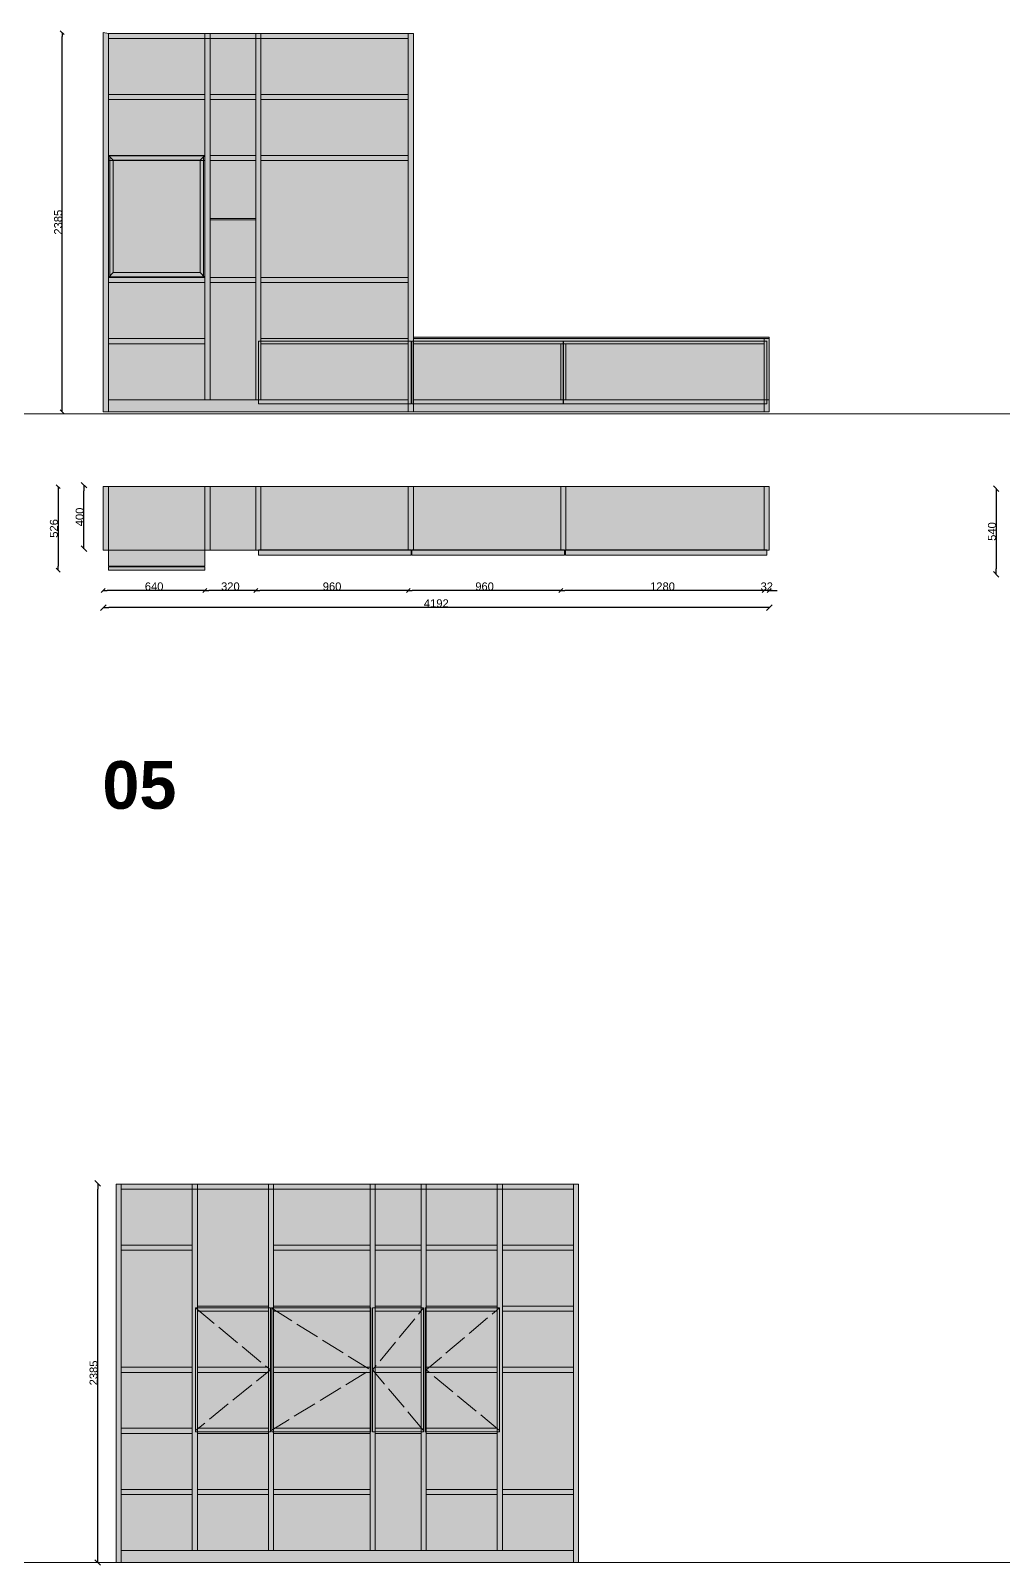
# Model space of a CAD drawing. Header units: millimetres. Extents: x -21288 to 39740, y -2987 to 21739.
# Drawn here: x 1931 to 8054, y 7055 to 16709 of the extents above; entities that cross this region are included whole.
import ezdxf

# ---------------------------------------------------------------- set-up
doc = ezdxf.new("R2010")
doc.units = ezdxf.units.MM
doc.header["$LTSCALE"] = 50
doc.header["$PDMODE"] = 1
doc.header["$PDSIZE"] = -2
doc.linetypes.add('ISO-02 Linea a tratti', pattern=[3.81, 3.048, -0.762])
doc.layers.get('0').update_dxf_attribs({"lineweight": 18})
doc.layers.add('Linee arredi', color=3, linetype='Continuous', lineweight=5)
doc.layers.add('Quote', color=7, linetype='Continuous', lineweight=5)
doc.styles.add('Arial', font='Arial.ttf')
doc.styles.add('Arial (bold)', font='Arial Bold.ttf')
doc.styles.add('Helvetica Neue', font='Helvetica Neue.ttf')
doc.dimstyles.new('M&C_DADA quote 2021', dxfattribs={"dimtxt": 50.344329, "dimasz": 24.727173, "dimexe": 0, "dimexo": 0, "dimgap": 0.5, "dimtad": 1, "dimdec": 0, "dimtxsty": 'Arial', "dimblk": 'VW_SLASH', "dimblk1": 'VW_SLASH', "dimblk2": 'VW_SLASH', "dimcen": 0, "dimse1": 1, "dimse2": 1, "dimazin": 0, "dimtfac": 1, "dimtdec": 0, "dimtix": 1, "dimtmove": 0, "dimatfit": 0, "dimldrblk": 'VW_SLASH-1', "dimfxl": 0, "dimfxlon": 1, "dimfrac": 2, "dimtolj": 1, "dimarcsym": 0})
doc.dimstyles.new('M&C_quote arredo', dxfattribs={"dimtxt": 50.344329, "dimasz": 35.34668, "dimexe": 0, "dimexo": 0, "dimgap": 0.5, "dimtad": 1, "dimdec": 0, "dimtxsty": 'Arial', "dimblk": 'VW_SLASH-2', "dimblk1": 'VW_SLASH-2', "dimblk2": 'VW_SLASH-2', "dimcen": 0, "dimse1": 1, "dimse2": 1, "dimazin": 0, "dimtfac": 1, "dimtdec": 0, "dimtix": 1, "dimtmove": 0, "dimatfit": 0, "dimldrblk": 'VW_SLASH-2', "dimfxl": 0, "dimfxlon": 1, "dimfrac": 2, "dimtolj": 1, "dimarcsym": 0})

# ---------------------------------------------------------------- blocks, each defined once
blk = doc.blocks.new('Gruppo-7')
h = blk.add_hatch(color=252)
h.dxf.hatch_style = 1
h.paths.add_polyline_path([(5145.4, 17120), (4537.4, 17120), (4537.4, 17117), (5135.4, 17117), (5135.4, 17117), (5142.4, 17117)])
h.paths.add_polyline_path([(5145.4, 17120), (5142.4, 17117), (5145.4, 17117)], flags=17)
h.paths.add_polyline_path([(5145.4, 17117), (5142.4, 17117), (5135.4, 17110), (5135.4, 16355), (5145.4, 16355)], flags=17)
h.paths.add_polyline_path([(5142.4, 17117), (5135.4, 17117), (5135.4, 17110)], flags=16)
h.paths.add_polyline_path([(5135.4, 17117), (4537.4, 17117), (4537.4, 16352), (5145.4, 16352), (5145.4, 16355), (5135.4, 16355), (5135.4, 17110), (5115.4, 17090), (5115.4, 16382), (4567.4, 16382), (4567.4, 17090), (5115.4, 17090), (5135.4, 17110)])
at = {"transparency": 33554664}
h = blk.add_hatch(color=256, dxfattribs=at)
h.dxf.hatch_style = 1
h.set_gradient(color1=(195, 255, 255), tint=1)
h.paths.add_polyline_path([(5115.4, 17090), (4567.4, 17090), (4567.4, 16382), (5115.4, 16382)])
at = {"layer": 'Linee arredi'}
for p, q in [((4537.4, 17120), (4567.4, 17090)), ((5145.4, 17120), (5115.4, 17090)), ((4567.4, 16382), (4537.4, 16352)), ((5115.4, 16382), (5145.4, 16352))]:
    blk.add_line(p, q, dxfattribs=at)
at = {"layer": 'Linee arredi', "flags": 128}
for points in [[(4537.4, 17120), (4537.4, 16352), (5145.4, 16352), (5145.4, 17120)], [(4537.4, 17120), (5145.4, 17120), (5145.4, 17117), (4537.4, 17117)], [(4537.4, 17117), (4547.4, 17117), (4547.4, 16355), (4537.4, 16355)], [(5115.4, 16382), (4567.4, 16382), (4567.4, 17090), (5115.4, 17090)], [(5145.4, 16355), (5135.4, 16355), (5135.4, 17117), (5145.4, 17117)], [(4537.4, 16355), (5145.4, 16355), (5145.4, 16352), (4537.4, 16352)]]:
    blk.add_lwpolyline(points, close=True, dxfattribs=at)
blk = doc.blocks.new('VW_SLASH-2')
at = {"color": 0, "linetype": 'ByBlock', "lineweight": -2, "transparency": 16777216}
blk.add_line((0, 0), (-1, 0), dxfattribs=at)
at = {"color": 0, "linetype": 'Continuous', "lineweight": -2, "transparency": 16777216, "flags": 128}
blk.add_lwpolyline([(0.5, 0.5), (-0.5, -0.5)], dxfattribs=at)
blk = doc.blocks.new('*D41')
at = {"layer": 'Defpoints', "color": 0, "transparency": 16777216}
for p in [(6580.5, 13525.5), (2388.5, 13403.1), (2388.5, 13080.1)]:
    blk.add_point(p, dxfattribs=at)
at = {"layer": 'Quote', "color": 0, "lineweight": -2, "transparency": 16777216}
blk.add_line((6545.2, 13080.1), (2423.9, 13080.1), dxfattribs=at)
at = {"layer": 'Quote', "color": 0, "lineweight": -2, "transparency": 16777216, "xscale": 35.3466796875, "yscale": 35.3466796875, "zscale": 35.3466796875, "rotation": 180}
blk.add_blockref('VW_SLASH-2', (2388.5, 13080.1), dxfattribs=at)
at = {"layer": 'Quote', "color": 0, "lineweight": -2, "transparency": 16777216, "xscale": 35.3466796875, "yscale": 35.3466796875, "zscale": 35.3466796875}
blk.add_blockref('VW_SLASH-2', (6580.5, 13080.1), dxfattribs=at)
at = {"layer": 'Quote', "color": 0, "transparency": 16777216, "insert": (4484.5, 13106.3), "char_height": 50.34, "attachment_point": 5, "style": 'Arial'}
blk.add_mtext('\\A1;4192', dxfattribs=at)
blk = doc.blocks.new('VW_SLASH')
at = {"color": 0, "linetype": 'ByBlock', "lineweight": -2, "transparency": 16777216}
blk.add_line((0, 0), (-1, 0), dxfattribs=at)
at = {"color": 0, "linetype": 'Continuous', "lineweight": 5, "transparency": 16777216, "flags": 128}
blk.add_lwpolyline([(0.5, 0.5), (-0.5, -0.5)], dxfattribs=at)
blk = doc.blocks.new('*D42')
at = {"layer": 'Defpoints', "color": 0, "linetype": 'Continuous', "transparency": 16777216}
for p in [(2130.5, 16696.8), (2388.5, 16696.8), (2388.5, 14311.8)]:
    blk.add_point(p, dxfattribs=at)
at = {"layer": 'Quote', "color": 0, "linetype": 'Continuous', "lineweight": -2, "transparency": 16777216}
blk.add_line((2130.5, 14336.5), (2130.5, 16672), dxfattribs=at)
at = {"layer": 'Quote', "color": 0, "linetype": 'Continuous', "lineweight": -2, "transparency": 16777216, "xscale": 24.7271728515625, "yscale": 24.7271728515625, "zscale": 24.7271728515625}
for p, rotation in [((2130.5, 16696.8), 90), ((2130.5, 14311.8), 270)]:
    blk.add_blockref('VW_SLASH', p, dxfattribs=dict(at, rotation=rotation))
at = {"layer": 'Quote', "color": 0, "linetype": 'Continuous', "lineweight": 5, "transparency": 16777216, "insert": (2104.5, 15504.3), "char_height": 50.34, "attachment_point": 5, "rotation": 90, "style": 'Arial'}
blk.add_mtext('\\A1;2385', dxfattribs=at)
blk = doc.blocks.new('VW_SLASH-1')
at = {"color": 0, "linetype": 'ByBlock', "lineweight": -2, "transparency": 16777216}
blk.add_line((0, 0), (-1, 0), dxfattribs=at)
at = {"color": 0, "linetype": 'Continuous', "lineweight": -2, "transparency": 16777216, "flags": 128}
blk.add_lwpolyline([(0.5, 0.5), (-0.5, -0.5)], dxfattribs=at)
blk = doc.blocks.new('*D43')
at = {"layer": 'Defpoints', "color": 0, "linetype": 'Continuous', "transparency": 16777216}
for p in [(3028.5, 13479.1), (2388.5, 13403.1), (2388.5, 13187.1)]:
    blk.add_point(p, dxfattribs=at)
at = {"layer": 'Quote', "color": 0, "linetype": 'Continuous', "lineweight": -2, "transparency": 16777216}
blk.add_line((3003.8, 13187.1), (2413.2, 13187.1), dxfattribs=at)
at = {"layer": 'Quote', "color": 0, "linetype": 'Continuous', "lineweight": -2, "transparency": 16777216, "xscale": 24.7271728515625, "yscale": 24.7271728515625, "zscale": 24.7271728515625, "rotation": 180}
blk.add_blockref('VW_SLASH', (2388.5, 13187.1), dxfattribs=at)
at = {"layer": 'Quote', "color": 0, "linetype": 'Continuous', "lineweight": -2, "transparency": 16777216, "xscale": 24.7271728515625, "yscale": 24.7271728515625, "zscale": 24.7271728515625}
blk.add_blockref('VW_SLASH', (3028.5, 13187.1), dxfattribs=at)
at = {"layer": 'Quote', "color": 0, "linetype": 'Continuous', "lineweight": 5, "transparency": 16777216, "insert": (2708.5, 13212.8), "char_height": 50.16, "attachment_point": 5, "style": 'Helvetica Neue'}
blk.add_mtext('\\A1;640', dxfattribs=at)
blk = doc.blocks.new('*D44')
at = {"layer": 'Defpoints', "color": 0, "linetype": 'Continuous', "transparency": 16777216}
for p in [(3028.5, 13479.1), (3348.5, 13479.1), (3028.5, 13187.1)]:
    blk.add_point(p, dxfattribs=at)
at = {"layer": 'Quote', "color": 0, "linetype": 'Continuous', "lineweight": -2, "transparency": 16777216}
blk.add_line((3323.8, 13187.1), (3053.2, 13187.1), dxfattribs=at)
at = {"layer": 'Quote', "color": 0, "linetype": 'Continuous', "lineweight": -2, "transparency": 16777216, "xscale": 24.7271728515625, "yscale": 24.7271728515625, "zscale": 24.7271728515625, "rotation": 180}
blk.add_blockref('VW_SLASH', (3028.5, 13187.1), dxfattribs=at)
at = {"layer": 'Quote', "color": 0, "linetype": 'Continuous', "lineweight": -2, "transparency": 16777216, "xscale": 24.7271728515625, "yscale": 24.7271728515625, "zscale": 24.7271728515625}
blk.add_blockref('VW_SLASH', (3348.5, 13187.1), dxfattribs=at)
at = {"layer": 'Quote', "color": 0, "linetype": 'Continuous', "lineweight": 5, "transparency": 16777216, "insert": (3188.5, 13212.8), "char_height": 50.16, "attachment_point": 5, "style": 'Helvetica Neue'}
blk.add_mtext('\\A1;320', dxfattribs=at)
blk = doc.blocks.new('*D45')
at = {"layer": 'Defpoints', "color": 0, "linetype": 'Continuous', "transparency": 16777216}
for p in [(4308.5, 13863.4), (3348.5, 13479.1), (3348.5, 13187.1)]:
    blk.add_point(p, dxfattribs=at)
at = {"layer": 'Quote', "color": 0, "linetype": 'Continuous', "lineweight": -2, "transparency": 16777216}
blk.add_line((4283.8, 13187.1), (3373.2, 13187.1), dxfattribs=at)
at = {"layer": 'Quote', "color": 0, "linetype": 'Continuous', "lineweight": -2, "transparency": 16777216, "xscale": 24.7271728515625, "yscale": 24.7271728515625, "zscale": 24.7271728515625, "rotation": 180}
blk.add_blockref('VW_SLASH', (3348.5, 13187.1), dxfattribs=at)
at = {"layer": 'Quote', "color": 0, "linetype": 'Continuous', "lineweight": -2, "transparency": 16777216, "xscale": 24.7271728515625, "yscale": 24.7271728515625, "zscale": 24.7271728515625}
blk.add_blockref('VW_SLASH', (4308.5, 13187.1), dxfattribs=at)
at = {"layer": 'Quote', "color": 0, "linetype": 'Continuous', "lineweight": 5, "transparency": 16777216, "insert": (3828.5, 13212.8), "char_height": 50.16, "attachment_point": 5, "style": 'Helvetica Neue'}
blk.add_mtext('\\A1;960', dxfattribs=at)
blk = doc.blocks.new('*D46')
at = {"layer": 'Defpoints', "color": 0, "linetype": 'Continuous', "transparency": 16777216}
for p in [(4308.5, 13863.4), (5268.5, 13831.4), (4308.5, 13187.1)]:
    blk.add_point(p, dxfattribs=at)
at = {"layer": 'Quote', "color": 0, "linetype": 'Continuous', "lineweight": -2, "transparency": 16777216}
blk.add_line((5243.8, 13187.1), (4333.2, 13187.1), dxfattribs=at)
at = {"layer": 'Quote', "color": 0, "linetype": 'Continuous', "lineweight": -2, "transparency": 16777216, "xscale": 24.7271728515625, "yscale": 24.7271728515625, "zscale": 24.7271728515625, "rotation": 180}
blk.add_blockref('VW_SLASH', (4308.5, 13187.1), dxfattribs=at)
at = {"layer": 'Quote', "color": 0, "linetype": 'Continuous', "lineweight": -2, "transparency": 16777216, "xscale": 24.7271728515625, "yscale": 24.7271728515625, "zscale": 24.7271728515625}
blk.add_blockref('VW_SLASH', (5268.5, 13187.1), dxfattribs=at)
at = {"layer": 'Quote', "color": 0, "linetype": 'Continuous', "lineweight": 5, "transparency": 16777216, "insert": (4788.5, 13212.8), "char_height": 50.16, "attachment_point": 5, "style": 'Helvetica Neue'}
blk.add_mtext('\\A1;960', dxfattribs=at)
blk = doc.blocks.new('*D47')
at = {"layer": 'Defpoints', "color": 0, "linetype": 'Continuous', "transparency": 16777216}
for p in [(5268.5, 13831.4), (6548.5, 13831.4), (5268.5, 13187.1)]:
    blk.add_point(p, dxfattribs=at)
at = {"layer": 'Quote', "color": 0, "linetype": 'Continuous', "lineweight": -2, "transparency": 16777216}
blk.add_line((6523.8, 13187.1), (5293.3, 13187.1), dxfattribs=at)
at = {"layer": 'Quote', "color": 0, "linetype": 'Continuous', "lineweight": -2, "transparency": 16777216, "xscale": 24.7271728515625, "yscale": 24.7271728515625, "zscale": 24.7271728515625, "rotation": 180}
blk.add_blockref('VW_SLASH', (5268.5, 13187.1), dxfattribs=at)
at = {"layer": 'Quote', "color": 0, "linetype": 'Continuous', "lineweight": -2, "transparency": 16777216, "xscale": 24.7271728515625, "yscale": 24.7271728515625, "zscale": 24.7271728515625}
blk.add_blockref('VW_SLASH', (6548.5, 13187.1), dxfattribs=at)
at = {"layer": 'Quote', "color": 0, "linetype": 'Continuous', "lineweight": 5, "transparency": 16777216, "insert": (5908.5, 13212.8), "char_height": 50.16, "attachment_point": 5, "style": 'Helvetica Neue'}
blk.add_mtext('\\A1;1280', dxfattribs=at)
blk = doc.blocks.new('*D48')
at = {"layer": 'Defpoints', "color": 0, "linetype": 'Continuous', "transparency": 16777216}
for p in [(6548.5, 13831.4), (6580.5, 13403.1), (6548.5, 13187.1)]:
    blk.add_point(p, dxfattribs=at)
at = {"layer": 'Quote', "color": 0, "linetype": 'Continuous', "lineweight": -2, "transparency": 16777216}
for p, q in [((6523.8, 13187.1), (6499.1, 13187.1)), ((6580.5, 13187.1), (6548.5, 13187.1)), ((6605.2, 13187.1), (6630, 13187.1))]:
    blk.add_line(p, q, dxfattribs=at)
at = {"layer": 'Quote', "color": 0, "linetype": 'Continuous', "lineweight": -2, "transparency": 16777216, "xscale": 24.7271728515625, "yscale": 24.7271728515625, "zscale": 24.7271728515625}
blk.add_blockref('VW_SLASH', (6548.5, 13187.1), dxfattribs=at)
at = {"layer": 'Quote', "color": 0, "linetype": 'Continuous', "lineweight": -2, "transparency": 16777216, "xscale": 24.7271728515625, "yscale": 24.7271728515625, "zscale": 24.7271728515625, "rotation": 180}
blk.add_blockref('VW_SLASH', (6580.5, 13187.1), dxfattribs=at)
at = {"layer": 'Quote', "color": 0, "linetype": 'Continuous', "lineweight": 5, "transparency": 16777216, "insert": (6564.5, 13212.8), "char_height": 50.16, "attachment_point": 5, "style": 'Helvetica Neue'}
blk.add_mtext('\\A1;32', dxfattribs=at)
blk = doc.blocks.new('*D62')
at = {"layer": 'Defpoints', "color": 0, "transparency": 16777216}
for p in [(11198.7, 13828.4), (8008.7, 13288.4), (11180.7, 13288.4)]:
    blk.add_point(p, dxfattribs=at)
at = {"layer": 'Quote', "color": 0, "lineweight": -2, "transparency": 16777216}
blk.add_line((8008.7, 13793), (8008.7, 13323.7), dxfattribs=at)
at = {"layer": 'Quote', "color": 0, "lineweight": -2, "transparency": 16777216, "xscale": 35.3466796875, "yscale": 35.3466796875, "zscale": 35.3466796875}
for p, rotation in [((8008.7, 13828.4), 90), ((8008.7, 13288.4), 270)]:
    blk.add_blockref('VW_SLASH-2', p, dxfattribs=dict(at, rotation=rotation))
at = {"layer": 'Quote', "color": 0, "transparency": 16777216, "insert": (7982.5, 13558.4), "char_height": 50.34, "attachment_point": 5, "rotation": 90, "style": 'Arial'}
blk.add_mtext('\\A1;540', dxfattribs=at)
blk = doc.blocks.new('*D101')
at = {"layer": 'Defpoints', "color": 0, "transparency": 16777216}
for p in [(2266.4, 13850), (2386.4, 13850), (2386.4, 13450)]:
    blk.add_point(p, dxfattribs=at)
at = {"layer": 'Quote', "color": 0, "lineweight": -2, "transparency": 16777216}
blk.add_line((2266.4, 13485.3), (2266.4, 13814.7), dxfattribs=at)
at = {"layer": 'Quote', "color": 0, "lineweight": -2, "transparency": 16777216, "xscale": 35.3466796875, "yscale": 35.3466796875, "zscale": 35.3466796875}
for p, rotation in [((2266.4, 13850), 90), ((2266.4, 13450), 270)]:
    blk.add_blockref('VW_SLASH-2', p, dxfattribs=dict(at, rotation=rotation))
at = {"layer": 'Quote', "color": 0, "transparency": 16777216, "insert": (2240.2, 13650), "char_height": 50.34, "attachment_point": 5, "rotation": 90, "style": 'Arial'}
blk.add_mtext('\\A1;400', dxfattribs=at)
blk = doc.blocks.new('*D102')
at = {"layer": 'Defpoints', "color": 0, "transparency": 16777216}
for p in [(2388.5, 13840.8), (2104.2, 13314.8), (2420.5, 13314.8)]:
    blk.add_point(p, dxfattribs=at)
at = {"layer": 'Linee arredi', "color": 0, "lineweight": -2, "transparency": 16777216}
blk.add_line((2104.2, 13816), (2104.2, 13339.5), dxfattribs=at)
at = {"layer": 'Linee arredi', "color": 0, "lineweight": -2, "transparency": 16777216, "xscale": 24.7271728515625, "yscale": 24.7271728515625, "zscale": 24.7271728515625}
for p, rotation in [((2104.2, 13840.8), 90), ((2104.2, 13314.8), 270)]:
    blk.add_blockref('VW_SLASH', p, dxfattribs=dict(at, rotation=rotation))
at = {"layer": 'Linee arredi', "color": 0, "transparency": 16777216, "insert": (2078, 13577.8), "char_height": 50.34, "attachment_point": 5, "rotation": 90, "style": 'Arial'}
blk.add_mtext('\\A1;526', dxfattribs=at)
blk = doc.blocks.new('*D531')
at = {"layer": 'Defpoints', "color": 0, "transparency": 16777216}
for p in [(2353.9, 9457.5), (2505.9, 9457.5), (2505.9, 7072.5)]:
    blk.add_point(p, dxfattribs=at)
at = {"layer": 'Quote', "color": 0, "lineweight": -2, "transparency": 16777216}
blk.add_line((2353.9, 7107.8), (2353.9, 9422.1), dxfattribs=at)
at = {"layer": 'Quote', "color": 0, "lineweight": -2, "transparency": 16777216, "xscale": 35.3466796875, "yscale": 35.3466796875, "zscale": 35.3466796875}
for p, rotation in [((2353.9, 9457.5), 90), ((2353.9, 7072.5), 270)]:
    blk.add_blockref('VW_SLASH-2', p, dxfattribs=dict(at, rotation=rotation))
at = {"layer": 'Quote', "color": 0, "transparency": 16777216, "insert": (2327.7, 8265), "char_height": 50.34, "attachment_point": 5, "rotation": 90, "style": 'Arial'}
blk.add_mtext('\\A1;2385', dxfattribs=at)

msp = doc.modelspace()

# ---------------------------------------------------------------- hatches: boundary and pattern name
at = {"layer": 'Linee arredi'}
h = msp.add_hatch(color=7, dxfattribs=at)
h.dxf.hatch_style = 1
h.paths.add_polyline_path([(2388.51, 16696.75), (2420.51, 16691.75), (2420.51, 14311.75), (2388.51, 14311.75)])
h = msp.add_hatch(color=7, dxfattribs=at)
h.dxf.hatch_style = 1
h.paths.add_polyline_path([(2420.51, 16659.75), (2420.51, 16691.75), (4308.51, 16691.75), (4308.51, 16659.75)])
h = msp.add_hatch(color=254, dxfattribs=at)
h.dxf.hatch_style = 1
h.paths.add_polyline_path([(3028.51, 16307.8), (3028.51, 16659.75), (2420.51, 16659.75), (2420.51, 16307.8)])
h = msp.add_hatch(color=7, dxfattribs=at)
h.dxf.hatch_style = 1
h.paths.add_polyline_path([(3028.51, 16691.75), (3060.51, 16691.75), (3060.51, 14387.75), (3028.51, 14387.75)])
h = msp.add_hatch(color=254, dxfattribs=at)
h.dxf.hatch_style = 1
h.paths.add_polyline_path([(3348.51, 16275.8), (3060.51, 16275.8), (3060.51, 15923.85), (3348.51, 15923.85)])
h.paths.add_polyline_path([(3348.51, 16307.8), (3348.51, 16659.75), (3060.51, 16659.75), (3060.51, 16307.8)])
h.paths.add_polyline_path([(4308.51, 16307.8), (4308.51, 16659.75), (3380.51, 16659.75), (3380.51, 16307.8)])
h.paths.add_polyline_path([(4308.51, 15923.85), (4308.51, 16275.8), (3380.51, 16275.8), (3380.51, 15923.85)])
h = msp.add_hatch(color=7, dxfattribs=at)
h.dxf.hatch_style = 1
h.paths.add_polyline_path([(3348.51, 16691.75), (3380.51, 16691.75), (3380.51, 14387.75), (3348.51, 14387.75)])
h = msp.add_hatch(color=7, dxfattribs=at)
h.dxf.hatch_style = 1
h.paths.add_polyline_path([(4308.51, 16691.75), (4340.51, 16691.75), (4340.51, 14311.75), (4308.51, 14311.75)])
h = msp.add_hatch(color=7, dxfattribs=at)
h.dxf.hatch_style = 1
h.paths.add_polyline_path([(2420.51, 16275.8), (2420.51, 16307.8), (3028.51, 16307.8), (3028.51, 16275.8)])
h = msp.add_hatch(color=254, dxfattribs=at)
h.dxf.hatch_style = 1
h.paths.add_polyline_path([(2420.51, 16275.8), (2420.51, 15924.96), (3028.51, 15924.96), (3028.51, 16275.8)])
h = msp.add_hatch(color=7, dxfattribs=at)
h.dxf.hatch_style = 1
h.paths.add_polyline_path([(3060.51, 16275.8), (3060.51, 16307.8), (3348.51, 16307.8), (3348.51, 16275.8)])
h = msp.add_hatch(color=7, dxfattribs=at)
h.dxf.hatch_style = 1
h.paths.add_polyline_path([(3380.51, 16275.8), (3380.51, 16307.8), (4308.51, 16307.8), (4308.51, 16275.8)])
h = msp.add_hatch(color=7, dxfattribs=at)
h.dxf.hatch_style = 1
h.paths.add_polyline_path([(3060.51, 15891.85), (3060.51, 15923.85), (3348.51, 15923.85), (3348.51, 15891.85)])
h = msp.add_hatch(color=253, dxfattribs=at)
h.dxf.hatch_style = 1
h.paths.add_polyline_path([(3380.51, 15155.96), (4308.51, 15155.96), (4308.51, 15891.85), (3380.51, 15891.85)])
h.paths.add_polyline_path([(3348.51, 15891.85), (3060.51, 15891.85), (3060.51, 15527.85), (3348.51, 15527.85)])
h.paths.add_polyline_path([(3348.51, 15519.85), (3060.51, 15519.85), (3060.51, 15155.96), (3348.51, 15155.96)])
h = msp.add_hatch(color=7, dxfattribs=at)
h.dxf.hatch_style = 1
h.paths.add_polyline_path([(3380.51, 15891.85), (3380.51, 15923.85), (4308.51, 15923.85), (4308.51, 15891.85)])
h = msp.add_hatch(color=7, dxfattribs=at)
h.dxf.hatch_style = 1
h.paths.add_polyline_path([(2420.51, 15123.96), (2420.51, 15155.96), (3028.51, 15155.96), (3028.51, 15123.96)])
h = msp.add_hatch(color=254, dxfattribs=at)
h.dxf.hatch_style = 1
h.paths.add_polyline_path([(3028.51, 15123.96), (2420.51, 15123.96), (2420.51, 14772.01), (3028.51, 14772.01)])
h.paths.add_polyline_path([(2420.51, 14740.01), (2420.51, 14387.75), (3028.51, 14387.75), (3028.51, 14740.01)])
h.paths.add_polyline_path([(3348.51, 15123.96), (3060.51, 15123.96), (3060.51, 14387.75), (3348.51, 14387.75)])
h.paths.add_polyline_path([(4308.51, 14772.01), (4308.51, 15123.96), (3380.51, 15123.96), (3380.51, 14772.01)])
h = msp.add_hatch(color=7, dxfattribs=at)
h.dxf.hatch_style = 1
h.paths.add_polyline_path([(3060.51, 15123.96), (3060.51, 15155.96), (3348.51, 15155.96), (3348.51, 15123.96)])
h = msp.add_hatch(color=7, dxfattribs=at)
h.dxf.hatch_style = 1
h.paths.add_polyline_path([(3380.51, 15123.96), (3380.51, 15155.96), (4308.51, 15155.96), (4308.51, 15123.96)])
h = msp.add_hatch(color=7, dxfattribs=at)
h.dxf.hatch_style = 1
h.paths.add_polyline_path([(2420.51, 14740.01), (2420.51, 14772.01), (3028.51, 14772.01), (3028.51, 14740.01)])
h = msp.add_hatch(color=7, dxfattribs=at)
h.dxf.hatch_style = 1
h.paths.add_polyline_path([(3380.51, 14740.01), (3380.51, 14772.01), (4308.51, 14772.01), (4308.51, 14740.01)])
h = msp.add_hatch(color=7, dxfattribs=at)
h.dxf.hatch_style = 1
h.paths.add_polyline_path([(4340.51, 14772.01), (4340.51, 14782.01), (6580.51, 14782.01), (6580.51, 14772.01)])
h = msp.add_hatch(color=7, dxfattribs=at)
h.dxf.hatch_style = 1
h.paths.add_polyline_path([(4340.51, 14740.01), (4340.51, 14772.01), (6548.51, 14772.01), (6548.51, 14740.01)])
h = msp.add_hatch(color=7, dxfattribs=at)
h.dxf.hatch_style = 1
h.paths.add_polyline_path([(6548.51, 14772.01), (6580.51, 14772.01), (6580.51, 14311.75), (6548.51, 14311.75)])
h = msp.add_hatch(color=252, dxfattribs=at)
h.dxf.hatch_style = 1
h.paths.add_polyline_path([(3365.51, 14754.9), (4326.51, 14754.9), (4326.51, 14360.75), (3365.51, 14360.75)])
h = msp.add_hatch(color=252, dxfattribs=at)
h.dxf.hatch_style = 1
h.paths.add_polyline_path([(4331.51, 14754.9), (5283.54, 14754.9), (5283.54, 14360.75), (4331.51, 14360.75)])
h = msp.add_hatch(color=7, dxfattribs=at)
h.dxf.hatch_style = 1
h.paths.add_polyline_path([(5268.54, 14740.01), (5300.54, 14740.01), (5300.54, 14387.75), (5268.54, 14387.75)])
h = msp.add_hatch(color=252, dxfattribs=at)
h.dxf.hatch_style = 1
h.paths.add_polyline_path([(5285.54, 14754.9), (6565.51, 14754.9), (6565.51, 14360.75), (5285.54, 14360.75)])
h = msp.add_hatch(color=7, dxfattribs=at)
h.dxf.hatch_style = 1
h.paths.add_polyline_path([(2420.51, 14311.75), (2420.51, 14387.75), (4308.51, 14387.75), (4308.51, 14311.75)])
h = msp.add_hatch(color=7, dxfattribs=at)
h.dxf.hatch_style = 1
h.paths.add_polyline_path([(4340.51, 14311.75), (4340.51, 14387.75), (6580.51, 14387.75), (6580.51, 14311.75)])
h = msp.add_hatch(color=7, dxfattribs=at)
h.dxf.hatch_style = 1
h.paths.add_polyline_path([(2420.51, 13840.77), (2388.51, 13840.77), (2388.51, 13440.77), (2420.51, 13440.77)])
h.paths.add_polyline_path([(3028.51, 13840.77), (2420.51, 13840.77), (2420.51, 13440.77), (3028.51, 13440.77)])
h.paths.add_polyline_path([(3060.51, 13840.77), (3028.51, 13840.77), (3028.51, 13440.77), (3060.51, 13440.77)])
h.paths.add_polyline_path([(3348.51, 13840.77), (3060.51, 13840.77), (3060.51, 13440.77), (3348.51, 13440.77)])
h.paths.add_polyline_path([(3380.51, 13840.77), (3348.51, 13840.77), (3348.51, 13440.77), (3365.51, 13440.77), (3365.51, 13443.83), (3380.51, 13443.83)])
h.paths.add_polyline_path([(4308.51, 13840.77), (3380.51, 13840.77), (3380.51, 13443.83), (4308.51, 13443.83)])
h.paths.add_polyline_path([(4340.51, 13840.77), (4308.51, 13840.77), (4308.51, 13443.83), (4326.51, 13443.83), (4326.51, 13440.77), (4331.51, 13440.77), (4331.51, 13443.83), (4340.51, 13443.83)])
h.paths.add_polyline_path([(5268.51, 13840.77), (4340.51, 13840.77), (4340.51, 13443.83), (5268.51, 13443.83)])
h.paths.add_polyline_path([(5300.51, 13840.77), (5268.51, 13840.77), (5268.51, 13443.83), (5292.51, 13443.83), (5292.51, 13440.77), (5297.51, 13440.77), (5297.51, 13443.83), (5300.51, 13443.83)])
h.paths.add_polyline_path([(6548.51, 13840.77), (5300.51, 13840.77), (5300.51, 13443.83), (6548.51, 13443.83)])
h.paths.add_polyline_path([(6580.51, 13840.77), (6548.51, 13840.77), (6548.51, 13443.83), (6565.51, 13443.83), (6565.51, 13440.77), (6580.51, 13440.77)])
h = msp.add_hatch(color=252, dxfattribs=at)
h.dxf.hatch_style = 1
h.paths.add_polyline_path([(6565.51, 13408.83), (6565.51, 13440.77), (6548.51, 13440.77), (5300.51, 13440.77), (5297.51, 13440.77), (5297.51, 13408.83)])
h.paths.add_polyline_path([(5292.51, 13408.83), (5292.51, 13440.77), (5268.51, 13440.77), (4340.51, 13440.77), (4340.51, 13443.83), (4331.51, 13443.83), (4331.51, 13408.83)])
h.paths.add_polyline_path([(4326.51, 13408.83), (4326.51, 13440.77), (4308.51, 13440.77), (3380.51, 13440.77), (3365.51, 13440.77), (3365.51, 13408.83)])
h.paths.add_polyline_path([(3028.51, 13340.77), (3028.51, 13440.77), (2420.51, 13440.77), (2420.51, 13340.77)])
h.paths.add_polyline_path([(3028.51, 13314.77), (3028.51, 13336.77), (2420.51, 13336.77), (2420.51, 13314.77)])
h = msp.add_hatch(color=7, dxfattribs=at)
h.dxf.hatch_style = 1
h.paths.add_polyline_path([(2468.69, 9452.47), (2500.69, 9452.47), (2500.69, 7072.47), (2468.69, 7072.47)])
h = msp.add_hatch(color=7, dxfattribs=at)
h.dxf.hatch_style = 1
h.paths.add_polyline_path([(2500.69, 9420.47), (2500.69, 9452.47), (5348.69, 9452.47), (5348.69, 9420.47)])
h = msp.add_hatch(color=254, dxfattribs=at)
h.dxf.hatch_style = 1
h.paths.add_polyline_path([(2500.69, 9420.47), (2500.69, 9068.52), (2948.69, 9068.52), (2948.69, 9420.47)])
h.paths.add_polyline_path([(2948.69, 9036.52), (2500.69, 9036.52), (2500.69, 8300.63), (2948.69, 8300.63)])
h.paths.add_polyline_path([(2948.69, 7916.68), (2948.69, 8268.63), (2500.69, 8268.63), (2500.69, 7916.68)])
h.paths.add_polyline_path([(2948.69, 7532.73), (2948.69, 7884.68), (2500.69, 7884.68), (2500.69, 7532.73)])
h.paths.add_polyline_path([(2948.69, 7148.47), (2948.69, 7500.73), (2500.69, 7500.73), (2500.69, 7148.47)])
h = msp.add_hatch(color=7, dxfattribs=at)
h.dxf.hatch_style = 1
h.paths.add_polyline_path([(2948.69, 9452.47), (2980.69, 9452.47), (2980.69, 7148.47), (2948.69, 7148.47)])
h = msp.add_hatch(color=254, dxfattribs=at)
h.dxf.hatch_style = 1
h.paths.add_polyline_path([(3428.69, 7500.73), (2980.69, 7500.73), (2980.69, 7148.47), (3428.69, 7148.47)])
h.paths.add_polyline_path([(3428.69, 7532.73), (3428.69, 7884.68), (2980.69, 7884.68), (2980.69, 7532.73)])
h.paths.add_polyline_path([(3428.69, 8684.58), (3428.69, 9420.47), (2980.69, 9420.47), (2980.69, 8684.58)])
h = msp.add_hatch(color=7, dxfattribs=at)
h.dxf.hatch_style = 1
h.paths.add_polyline_path([(3428.69, 9452.47), (3460.69, 9452.47), (3460.69, 7148.47), (3428.69, 7148.47)])
h = msp.add_hatch(color=254, dxfattribs=at)
h.dxf.hatch_style = 1
h.paths.add_polyline_path([(4068.69, 9068.52), (4068.69, 9420.47), (3460.69, 9420.47), (3460.69, 9068.52)])
h.paths.add_polyline_path([(4068.69, 8684.58), (4068.69, 9036.52), (3460.69, 9036.52), (3460.69, 8684.58)])
h.paths.add_polyline_path([(3460.69, 7884.68), (3460.69, 7532.73), (4068.69, 7532.73), (4068.69, 7884.68)])
h.paths.add_polyline_path([(3460.69, 7500.73), (3460.69, 7148.47), (4068.69, 7148.47), (4068.69, 7500.73)])
h = msp.add_hatch(color=7, dxfattribs=at)
h.dxf.hatch_style = 1
h.paths.add_polyline_path([(4068.69, 9452.47), (4100.69, 9452.47), (4100.69, 7148.47), (4068.69, 7148.47)])
h = msp.add_hatch(color=254, dxfattribs=at)
h.dxf.hatch_style = 1
h.paths.add_polyline_path([(4100.69, 7148.47), (4388.69, 7148.47), (4388.69, 7884.68), (4100.69, 7884.68)])
h.paths.add_polyline_path([(4388.69, 8684.58), (4388.69, 9036.52), (4100.69, 9036.52), (4100.69, 8684.58)])
h.paths.add_polyline_path([(4388.69, 9068.52), (4388.69, 9420.47), (4100.69, 9420.47), (4100.69, 9068.52)])
h = msp.add_hatch(color=7, dxfattribs=at)
h.dxf.hatch_style = 1
h.paths.add_polyline_path([(4388.69, 9452.47), (4420.69, 9452.47), (4420.69, 7148.47), (4388.69, 7148.47)])
h = msp.add_hatch(color=254, dxfattribs=at)
h.dxf.hatch_style = 1
h.paths.add_polyline_path([(4868.69, 9068.52), (4868.69, 9420.47), (4420.69, 9420.47), (4420.69, 9068.52)])
h.paths.add_polyline_path([(4868.69, 8684.58), (4868.69, 9036.52), (4420.69, 9036.52), (4420.69, 8684.58)])
h.paths.add_polyline_path([(4420.69, 7884.68), (4420.69, 7532.73), (4868.69, 7532.73), (4868.69, 7884.68)])
h.paths.add_polyline_path([(4868.69, 7500.73), (4420.69, 7500.73), (4420.69, 7148.47), (4868.69, 7148.47)])
h = msp.add_hatch(color=7, dxfattribs=at)
h.dxf.hatch_style = 1
h.paths.add_polyline_path([(4868.69, 9452.47), (4900.69, 9452.47), (4900.69, 7148.47), (4868.69, 7148.47)])
h = msp.add_hatch(color=254, dxfattribs=at)
h.dxf.hatch_style = 1
h.paths.add_polyline_path([(5348.69, 7148.47), (5348.69, 7500.73), (4900.69, 7500.73), (4900.69, 7148.47)])
h.paths.add_polyline_path([(5348.69, 8268.63), (4900.69, 8268.63), (4900.69, 7532.73), (5348.69, 7532.73)])
h.paths.add_polyline_path([(4900.69, 8652.58), (4900.69, 8300.63), (5348.69, 8300.63), (5348.69, 8652.58)])
h.paths.add_polyline_path([(5348.69, 8684.58), (5348.69, 9036.52), (4900.69, 9036.52), (4900.69, 8684.58)])
h.paths.add_polyline_path([(5348.69, 9068.52), (5348.69, 9420.47), (4900.69, 9420.47), (4900.69, 9068.52)])
h = msp.add_hatch(color=7, dxfattribs=at)
h.dxf.hatch_style = 1
h.paths.add_polyline_path([(5348.69, 9452.47), (5380.69, 9452.47), (5380.69, 7072.47), (5348.69, 7072.47)])
h = msp.add_hatch(color=7, dxfattribs=at)
h.dxf.hatch_style = 1
h.paths.add_polyline_path([(2500.69, 9036.52), (2500.69, 9068.52), (2948.69, 9068.52), (2948.69, 9036.52)])
h = msp.add_hatch(color=7, dxfattribs=at)
h.dxf.hatch_style = 1
h.paths.add_polyline_path([(3460.69, 9036.52), (3460.69, 9068.52), (4068.69, 9068.52), (4068.69, 9036.52)])
h = msp.add_hatch(color=7, dxfattribs=at)
h.dxf.hatch_style = 1
h.paths.add_polyline_path([(4100.69, 9036.52), (4100.69, 9068.52), (4388.69, 9068.52), (4388.69, 9036.52)])
h = msp.add_hatch(color=7, dxfattribs=at)
h.dxf.hatch_style = 1
h.paths.add_polyline_path([(4420.69, 9036.52), (4420.69, 9068.52), (4868.69, 9068.52), (4868.69, 9036.52)])
h = msp.add_hatch(color=7, dxfattribs=at)
h.dxf.hatch_style = 1
h.paths.add_polyline_path([(4900.69, 9036.52), (4900.69, 9068.52), (5348.69, 9068.52), (5348.69, 9036.52)])
h = msp.add_hatch(color=252, dxfattribs=at)
h.dxf.hatch_style = 1
h.paths.add_polyline_path([(2969.69, 8673.78), (3440.69, 8673.78), (3440.69, 7893.78), (2969.69, 7893.78)])
h = msp.add_hatch(color=7, dxfattribs=at)
h.dxf.hatch_style = 1
h.paths.add_polyline_path([(2980.69, 8652.58), (2980.69, 8684.58), (3428.69, 8684.58), (3428.69, 8652.58)])
h = msp.add_hatch(color=252, dxfattribs=at)
h.dxf.hatch_style = 1
h.paths.add_polyline_path([(3449.69, 8673.78), (4072.69, 8673.78), (4072.69, 7893.78), (3449.69, 7893.78)])
h = msp.add_hatch(color=7, dxfattribs=at)
h.dxf.hatch_style = 1
h.paths.add_polyline_path([(3460.69, 8652.58), (3460.69, 8684.58), (4068.69, 8684.58), (4068.69, 8652.58)])
h = msp.add_hatch(color=252, dxfattribs=at)
h.dxf.hatch_style = 1
h.paths.add_polyline_path([(4083.69, 8673.78), (4404.69, 8673.78), (4404.69, 7893.78), (4083.69, 7893.78)])
h = msp.add_hatch(color=7, dxfattribs=at)
h.dxf.hatch_style = 1
h.paths.add_polyline_path([(4100.69, 8652.58), (4100.69, 8684.58), (4388.69, 8684.58), (4388.69, 8652.58)])
h = msp.add_hatch(color=252, dxfattribs=at)
h.dxf.hatch_style = 1
h.paths.add_polyline_path([(4413.69, 8673.78), (4882.69, 8673.78), (4882.69, 7893.78), (4413.69, 7893.78)])
h = msp.add_hatch(color=7, dxfattribs=at)
h.dxf.hatch_style = 1
h.paths.add_polyline_path([(4420.69, 8652.58), (4420.69, 8684.58), (4868.69, 8684.58), (4868.69, 8652.58)])
h = msp.add_hatch(color=7, dxfattribs=at)
h.dxf.hatch_style = 1
h.paths.add_polyline_path([(4900.69, 8652.58), (4900.69, 8684.58), (5348.69, 8684.58), (5348.69, 8652.58)])
h = msp.add_hatch(color=7, dxfattribs=at)
h.dxf.hatch_style = 1
h.paths.add_polyline_path([(2500.69, 8268.63), (2500.69, 8300.63), (2948.69, 8300.63), (2948.69, 8268.63)])
h = msp.add_hatch(color=7, dxfattribs=at)
h.dxf.hatch_style = 1
h.paths.add_polyline_path([(4900.69, 8268.63), (4900.69, 8300.63), (5348.69, 8300.63), (5348.69, 8268.63)])
h = msp.add_hatch(color=7, dxfattribs=at)
h.dxf.hatch_style = 1
h.paths.add_polyline_path([(2500.69, 7884.68), (2500.69, 7916.68), (2948.69, 7916.68), (2948.69, 7884.68)])
h = msp.add_hatch(color=7, dxfattribs=at)
h.dxf.hatch_style = 1
h.paths.add_polyline_path([(2980.69, 7884.68), (2980.69, 7916.68), (3428.69, 7916.68), (3428.69, 7884.68)])
h = msp.add_hatch(color=7, dxfattribs=at)
h.dxf.hatch_style = 1
h.paths.add_polyline_path([(3460.69, 7884.68), (3460.69, 7916.68), (4068.69, 7916.68), (4068.69, 7884.68)])
h = msp.add_hatch(color=7, dxfattribs=at)
h.dxf.hatch_style = 1
h.paths.add_polyline_path([(2500.69, 7500.73), (2500.69, 7532.73), (2948.69, 7532.73), (2948.69, 7500.73)])
h = msp.add_hatch(color=7, dxfattribs=at)
h.dxf.hatch_style = 1
h.paths.add_polyline_path([(2980.69, 7500.73), (2980.69, 7532.73), (3428.69, 7532.73), (3428.69, 7500.73)])
h = msp.add_hatch(color=7, dxfattribs=at)
h.dxf.hatch_style = 1
h.paths.add_polyline_path([(3460.69, 7500.73), (3460.69, 7532.73), (4068.69, 7532.73), (4068.69, 7500.73)])
h = msp.add_hatch(color=7, dxfattribs=at)
h.dxf.hatch_style = 1
h.paths.add_polyline_path([(4420.69, 7500.73), (4420.69, 7532.73), (4868.69, 7532.73), (4868.69, 7500.73)])
h = msp.add_hatch(color=7, dxfattribs=at)
h.dxf.hatch_style = 1
h.paths.add_polyline_path([(4900.69, 7500.73), (4900.69, 7532.73), (5348.69, 7532.73), (5348.69, 7500.73)])
h = msp.add_hatch(color=7, dxfattribs=at)
h.dxf.hatch_style = 1
h.paths.add_polyline_path([(2500.69, 7072.47), (2500.69, 7148.47), (5348.69, 7148.47), (5348.69, 7072.47)])

# ---------------------------------------------------------------- linework, layer by layer
for p, q in [((-20858.11, 14299.37), (39673.86, 14299.37)), ((-21288.29, 7072.47), (39673.86, 7072.47))]:
    msp.add_line(p, q)
msp.add_line((2420.53, 15924.96), (2420.51, 15924.96), dxfattribs=at)
at = {"layer": 'Linee arredi', "linetype": 'Continuous', "lineweight": 15, "transparency": 33554687, "flags": 128}
for points in [[(2388.51, 16696.75), (2420.51, 16691.75), (2420.51, 14311.75), (2388.51, 14311.75)], [(2420.51, 16659.75), (2420.51, 16691.75), (4308.51, 16691.75), (4308.51, 16659.75)], [(3028.51, 16691.75), (3060.51, 16691.75), (3060.51, 14387.75), (3028.51, 14387.75)], [(3348.51, 16691.75), (3380.51, 16691.75), (3380.51, 14387.75), (3348.51, 14387.75)], [(4308.51, 16691.75), (4340.51, 16691.75), (4340.51, 14311.75), (4308.51, 14311.75)], [(2420.51, 16275.8), (2420.51, 16307.8), (3028.51, 16307.8), (3028.51, 16275.8)], [(3060.51, 16275.8), (3060.51, 16307.8), (3348.51, 16307.8), (3348.51, 16275.8)], [(3380.51, 16275.8), (3380.51, 16307.8), (4308.51, 16307.8), (4308.51, 16275.8)], [(3060.51, 15891.85), (3060.51, 15923.85), (3348.51, 15923.85), (3348.51, 15891.85)], [(3380.51, 15891.85), (3380.51, 15923.85), (4308.51, 15923.85), (4308.51, 15891.85)], [(2420.51, 15123.96), (2420.51, 15155.96), (3028.51, 15155.96), (3028.51, 15123.96)], [(3060.51, 15123.96), (3060.51, 15155.96), (3348.51, 15155.96), (3348.51, 15123.96)], [(3380.51, 15123.96), (3380.51, 15155.96), (4308.51, 15155.96), (4308.51, 15123.96)], [(2420.51, 14740.01), (2420.51, 14772.01), (3028.51, 14772.01), (3028.51, 14740.01)], [(3380.51, 14740.01), (3380.51, 14772.01), (4308.51, 14772.01), (4308.51, 14740.01)], [(4340.51, 14772.01), (4340.51, 14782.01), (6580.51, 14782.01), (6580.51, 14772.01)], [(4340.51, 14740.01), (4340.51, 14772.01), (6548.51, 14772.01), (6548.51, 14740.01)], [(6548.51, 14772.01), (6580.51, 14772.01), (6580.51, 14311.75), (6548.51, 14311.75)], [(3365.51, 14754.9), (4326.51, 14754.9), (4326.51, 14360.75), (3365.51, 14360.75)], [(4331.51, 14754.9), (5283.54, 14754.9), (5283.54, 14360.75), (4331.51, 14360.75)], [(5268.54, 14740.01), (5300.54, 14740.01), (5300.54, 14387.75), (5268.54, 14387.75)], [(5285.54, 14754.9), (6565.51, 14754.9), (6565.51, 14360.75), (5285.54, 14360.75)], [(2420.51, 14311.75), (2420.51, 14387.75), (4308.51, 14387.75), (4308.51, 14311.75)], [(4340.51, 14311.75), (4340.51, 14387.75), (6580.51, 14387.75), (6580.51, 14311.75)], [(2388.51, 13840.77), (2420.51, 13840.77), (2420.51, 13440.77), (2388.51, 13440.77)], [(2420.51, 13840.77), (3028.51, 13840.77), (3028.51, 13440.77), (2420.51, 13440.77)], [(3028.51, 13840.77), (3060.51, 13840.77), (3060.51, 13440.77), (3028.51, 13440.77)], [(3060.51, 13840.77), (3348.51, 13840.77), (3348.51, 13440.77), (3060.51, 13440.77)], [(3348.51, 13840.77), (3380.51, 13840.77), (3380.51, 13440.77), (3348.51, 13440.77)], [(3380.51, 13840.77), (4308.51, 13840.77), (4308.51, 13440.77), (3380.51, 13440.77)], [(4308.51, 13840.77), (4340.51, 13840.77), (4340.51, 13440.77), (4308.51, 13440.77)], [(4340.51, 13840.77), (5268.51, 13840.77), (5268.51, 13440.77), (4340.51, 13440.77)], [(5268.51, 13840.77), (5300.51, 13840.77), (5300.51, 13440.77), (5268.51, 13440.77)], [(5300.51, 13840.77), (6548.51, 13840.77), (6548.51, 13440.77), (5300.51, 13440.77)], [(6548.51, 13840.77), (6580.51, 13840.77), (6580.51, 13440.77), (6548.51, 13440.77)], [(3028.51, 13440.77), (2420.51, 13440.77), (2420.51, 13340.77), (3028.51, 13340.77)], [(3365.51, 13443.83), (4326.51, 13443.83), (4326.51, 13408.83), (3365.51, 13408.83)], [(4331.51, 13443.83), (5292.51, 13443.83), (5292.51, 13408.83), (4331.51, 13408.83)], [(5297.51, 13443.83), (6565.51, 13443.83), (6565.51, 13408.83), (5297.51, 13408.83)], [(3028.51, 13336.77), (2420.51, 13336.77), (2420.51, 13314.77), (3028.51, 13314.77)], [(2468.69, 9452.47), (2500.69, 9452.47), (2500.69, 7072.47), (2468.69, 7072.47)], [(2500.69, 9420.47), (2500.69, 9452.47), (5348.69, 9452.47), (5348.69, 9420.47)], [(2948.69, 9452.47), (2980.69, 9452.47), (2980.69, 7148.47), (2948.69, 7148.47)], [(3428.69, 9452.47), (3460.69, 9452.47), (3460.69, 7148.47), (3428.69, 7148.47)], [(4068.69, 9452.47), (4100.69, 9452.47), (4100.69, 7148.47), (4068.69, 7148.47)], [(4388.69, 9452.47), (4420.69, 9452.47), (4420.69, 7148.47), (4388.69, 7148.47)], [(4868.69, 9452.47), (4900.69, 9452.47), (4900.69, 7148.47), (4868.69, 7148.47)], [(5348.69, 9452.47), (5380.69, 9452.47), (5380.69, 7072.47), (5348.69, 7072.47)], [(2500.69, 9036.52), (2500.69, 9068.52), (2948.69, 9068.52), (2948.69, 9036.52)], [(3460.69, 9036.52), (3460.69, 9068.52), (4068.69, 9068.52), (4068.69, 9036.52)], [(4100.69, 9036.52), (4100.69, 9068.52), (4388.69, 9068.52), (4388.69, 9036.52)], [(4420.69, 9036.52), (4420.69, 9068.52), (4868.69, 9068.52), (4868.69, 9036.52)], [(4900.69, 9036.52), (4900.69, 9068.52), (5348.69, 9068.52), (5348.69, 9036.52)], [(2969.69, 8673.78), (3440.69, 8673.78), (3440.69, 7893.78), (2969.69, 7893.78)], [(2980.69, 8652.58), (2980.69, 8684.58), (3428.69, 8684.58), (3428.69, 8652.58)], [(3449.69, 8673.78), (4072.69, 8673.78), (4072.69, 7893.78), (3449.69, 7893.78)], [(3460.69, 8652.58), (3460.69, 8684.58), (4068.69, 8684.58), (4068.69, 8652.58)], [(4083.69, 8673.78), (4404.69, 8673.78), (4404.69, 7893.78), (4083.69, 7893.78)], [(4100.69, 8652.58), (4100.69, 8684.58), (4388.69, 8684.58), (4388.69, 8652.58)], [(4413.69, 8673.78), (4882.69, 8673.78), (4882.69, 7893.78), (4413.69, 7893.78)], [(4420.69, 8652.58), (4420.69, 8684.58), (4868.69, 8684.58), (4868.69, 8652.58)], [(4900.69, 8652.58), (4900.69, 8684.58), (5348.69, 8684.58), (5348.69, 8652.58)], [(2500.69, 8268.63), (2500.69, 8300.63), (2948.69, 8300.63), (2948.69, 8268.63)], [(4900.69, 8268.63), (4900.69, 8300.63), (5348.69, 8300.63), (5348.69, 8268.63)], [(2500.69, 7884.68), (2500.69, 7916.68), (2948.69, 7916.68), (2948.69, 7884.68)], [(2980.69, 7884.68), (2980.69, 7916.68), (3428.69, 7916.68), (3428.69, 7884.68)], [(3460.69, 7884.68), (3460.69, 7916.68), (4068.69, 7916.68), (4068.69, 7884.68)], [(4100.69, 7884.68), (4100.69, 7916.68), (4388.69, 7916.68), (4388.69, 7884.68)], [(4420.69, 7884.68), (4420.69, 7916.68), (4868.69, 7916.68), (4868.69, 7884.68)], [(2500.69, 7500.73), (2500.69, 7532.73), (2948.69, 7532.73), (2948.69, 7500.73)], [(2980.69, 7500.73), (2980.69, 7532.73), (3428.69, 7532.73), (3428.69, 7500.73)], [(3460.69, 7500.73), (3460.69, 7532.73), (4068.69, 7532.73), (4068.69, 7500.73)], [(4420.69, 7500.73), (4420.69, 7532.73), (4868.69, 7532.73), (4868.69, 7500.73)], [(4900.69, 7500.73), (4900.69, 7532.73), (5348.69, 7532.73), (5348.69, 7500.73)], [(2500.69, 7072.47), (2500.69, 7148.47), (5348.69, 7148.47), (5348.69, 7072.47)]]:
    msp.add_lwpolyline(points, close=True, dxfattribs=at)
at = {"layer": 'Linee arredi', "linetype": 'Continuous', "transparency": 33554687, "flags": 128}
for points in [[(2420.51, 15891.85), (2420.51, 15923.85), (3028.51, 15923.85), (3028.51, 15891.85)], [(3060.51, 15519.85), (3060.51, 15527.85), (3348.51, 15527.85), (3348.51, 15519.85)], [(2980.69, 8268.63), (2980.69, 8300.63), (3428.69, 8300.63), (3428.69, 8268.63)], [(3460.69, 8268.63), (3460.69, 8300.63), (4068.69, 8300.63), (4068.69, 8268.63)], [(4100.69, 8268.63), (4100.69, 8300.63), (4388.69, 8300.63), (4388.69, 8268.63)], [(4420.69, 8268.63), (4420.69, 8300.63), (4868.69, 8300.63), (4868.69, 8268.63)]]:
    msp.add_lwpolyline(points, close=True, dxfattribs=at)
at = {"layer": 'Linee arredi', "linetype": 'ISO-02 Linea a tratti', "lineweight": 5, "transparency": 33554687, "flags": 128}
for points in [[(2969.69, 8673.78), (3440.69, 8283.78), (2969.69, 7903.78)], [(3445.69, 8673.78), (4068.69, 8284.63), (3445.69, 7903.78)], [(4404.69, 7903.78), (4083.69, 8284.63), (4404.69, 8673.78)], [(4882.69, 7903.78), (4420.69, 8284.63), (4882.69, 8673.78)]]:
    msp.add_lwpolyline(points, dxfattribs=at)

# ---------------------------------------------------------------- block references
at = {"layer": 'Linee arredi'}
msp.add_blockref('Gruppo-7', (-2116.84, -1195.01), dxfattribs=at)

# ---------------------------------------------------------------- texts
at = {"layer": 'Linee arredi', "transparency": 33554687, "insert": (2382.68, 11809.59), "char_height": 300, "attachment_point": 7, "line_spacing_factor": 1.006858, "style": 'Arial (bold)'}
msp.add_mtext('05', dxfattribs=at)

# ---------------------------------------------------------------- dimensions: what is measured, and where the dimension line sits
at = {"layer": 'Linee arredi'}
dim = msp.add_linear_dim(base=(2104.25, 13314.77), p1=(2388.51, 13840.77), p2=(2420.51, 13314.77), angle=90, dimstyle='M&C_DADA quote 2021', override={"dimpost": '<>'}, dxfattribs=at)
dim.commit()
dim.dimension.update_dxf_attribs({"geometry": '*D102', "text_midpoint": (2078.04, 13577.77)})
at = {"layer": 'Quote', "linetype": 'Continuous', "lineweight": 5, "transparency": 33554687}
dim = msp.add_linear_dim(base=(2130.51, 16696.75), p1=(2388.51, 14311.75), p2=(2388.51, 16696.75), angle=270, dimstyle='M&C_DADA quote 2021', override={"dimgap": 0.25, "dimdec": 1, "dimpost": '<>', "dimtxsty": 'Arial', "dimtmove": 2}, dxfattribs=at)
dim.commit()
dim.dimension.update_dxf_attribs({"geometry": '*D42', "text_midpoint": (2104.54, 15504.25)})
at = {"layer": 'Quote', "color": 7}
for base, p1, p2, picture, middle in [((2266.41, 13850), (2386.41, 13450), (2386.41, 13850), '*D101', (2240.21, 13650)), ((8008.69, 13288.38), (11198.69, 13828.38), (11180.69, 13288.38), '*D62', (7982.48, 13558.38)), ((2353.95, 9457.47), (2505.86, 7072.47), (2505.86, 9457.47), '*D531', (2327.73, 8264.97))]:
    dim = msp.add_linear_dim(base=base, p1=p1, p2=p2, angle=270, dimstyle='M&C_quote arredo', override={"dimpost": '<>', "dimtmove": 1}, dxfattribs=at)
    dim.commit()
    dim.dimension.update_dxf_attribs({"geometry": picture, "text_midpoint": middle})
at = {"layer": 'Quote', "linetype": 'Continuous', "lineweight": 5, "transparency": 33554687}
for base, p1, p2, picture, middle in [((3348.51, 13187.13), (4308.51, 13863.38), (3348.51, 13479.13), '*D45', (3828.51, 13212.84)), ((4308.51, 13187.13), (5268.54, 13831.38), (4308.51, 13863.38), '*D46', (4788.53, 13212.84)), ((5268.54, 13187.13), (6548.51, 13831.38), (5268.54, 13831.38), '*D47', (5908.53, 13212.84)), ((6548.51, 13187.13), (6580.51, 13403.13), (6548.51, 13831.38), '*D48', (6564.51, 13212.84)), ((2388.51, 13187.13), (3028.51, 13479.13), (2388.51, 13403.13), '*D43', (2708.51, 13212.84)), ((3028.51, 13187.13), (3348.51, 13479.13), (3028.51, 13479.13), '*D44', (3188.51, 13212.84))]:
    dim = msp.add_linear_dim(base=base, p1=p1, p2=p2, dimstyle='M&C_DADA quote 2021', override={"dimtxt": 50.16059, "dimgap": 0.25, "dimdec": 1, "dimpost": '<>', "dimtxsty": 'Helvetica Neue', "dimtmove": 2}, dxfattribs=at)
    dim.commit()
    dim.dimension.update_dxf_attribs({"geometry": picture, "text_midpoint": middle})
at = {"layer": 'Quote', "color": 7}
dim = msp.add_linear_dim(base=(2388.51, 13080.13), p1=(6580.51, 13525.52), p2=(2388.51, 13403.13), dimstyle='M&C_quote arredo', override={"dimpost": '<>', "dimtmove": 1}, dxfattribs=at)
dim.commit()
dim.dimension.update_dxf_attribs({"geometry": '*D41', "text_midpoint": (4484.51, 13106.33)})

doc.saveas('drawing.dxf')
